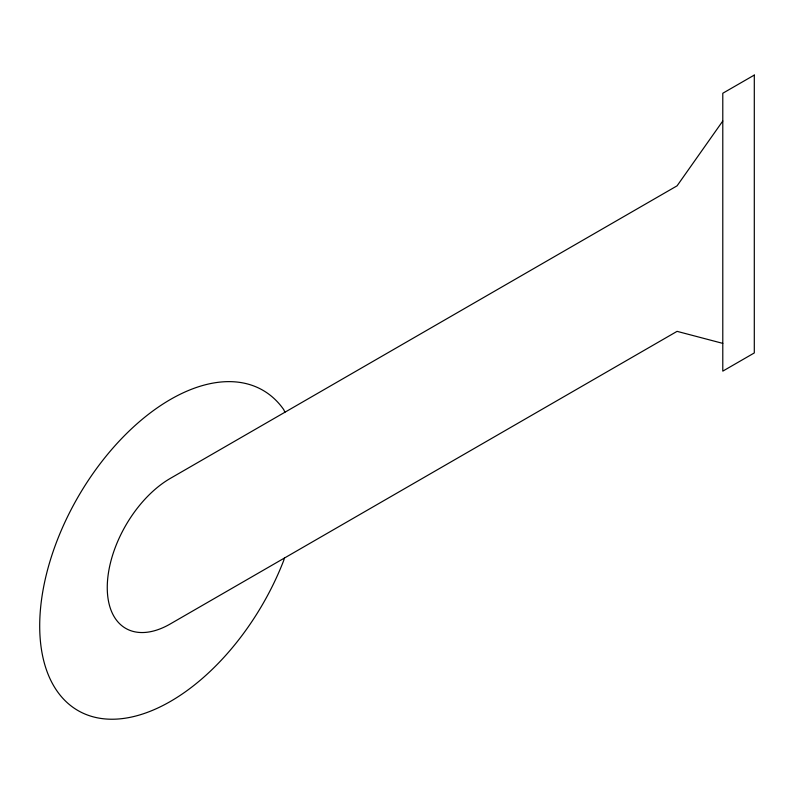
<?xml version="1.0" encoding="UTF-8"?>
<svg xmlns="http://www.w3.org/2000/svg" width="794" height="794" viewBox="0 0 794 794"><rect width="100%" height="100%" fill="white"/><g stroke="black" fill="none" stroke-linecap="round" stroke-linejoin="round"><path stroke-width="1.19" d="M284.431 558.043L283.696 560.544A184.913 106.763 -60 0 1 86.407 714.61A184.913 106.763 -60 0 1 86.407 483.298A184.913 106.763 -60 0 1 283.696 409.565L284.907 412.245M722.788 121.016L677.084 185.826L170.273 478.425A89.117 51.451 -60 0 0 107.259 587.57A89.117 51.451 -60 0 0 170.273 623.955L677.084 331.356L722.788 343.375M754.3 75.073L722.788 93.255L722.788 371.135L754.3 352.943L754.3 75.073"/></g></svg>
